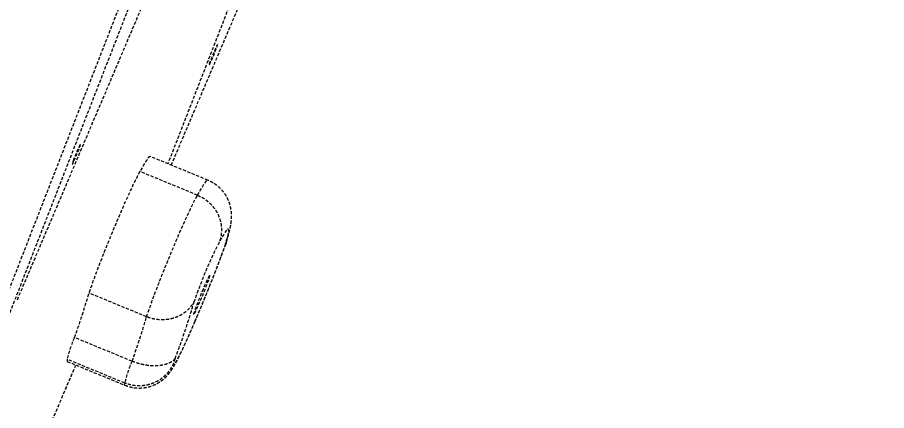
# Model space of a CAD drawing. Header units: millimetres. Extents: x -6061 to 5100, y -3651 to 3328.
# Drawn here: x -1680.3 to -1331.7, y -653.8 to -496 of the extents above; entities that cross this region are included whole.
import ezdxf

# ---------------------------------------------------------------- set-up
doc = ezdxf.new("R2010")
doc.units = ezdxf.units.MM
doc.linetypes.add('HIDDEN', pattern=[1.905, 1.27, -0.635])
for name, color, linetype in [('DIKOM_ОБЪЕКТ', 7, 'Continuous'), ('DIKOM_РАЗМЕР_ЗОНА', 7, 'Continuous'), ('DIKOM_РАЗМЕР_ОБЪЕКТА', 7, 'Continuous')]:
    doc.layers.add(name, color=color, linetype=linetype)
doc.styles.add('style1', font='arialbd.ttf', dxfattribs={"width": 0.8})
doc.dimstyles.new('1-50', dxfattribs={"dimtxt": 300, "dimasz": 200, "dimexe": 100, "dimexo": 0, "dimgap": 100, "dimtad": 1, "dimtxsty": 'style1', "dimcen": 200, "dimclrd": 7, "dimclre": 7, "dimclrt": 7, "dimadec": 1, "dimazin": 2, "dimtfac": 1, "dimtmove": 0, "dimatfit": 2, "dimfxl": 0, "dimlwd": 25, "dimlwe": 18, "dimarcsym": 0})

# ---------------------------------------------------------------- blocks, each defined once
blk = doc.blocks.new('*D0')
at = {"layer": 'Defpoints', "color": 0, "transparency": 16777216}
for p in [(3244.44, 1090.08), (-2954.24, -571.35), (3244.44, -1487.03)]:
    blk.add_point(p, dxfattribs=at)
at = {"layer": 'DIKOM_РАЗМЕР_ОБЪЕКТА', "color": 7, "lineweight": 18, "transparency": 16777216}
for p, q in [((3244.44, 1090.08), (3244.44, -1587.03)), ((-2954.24, -571.35), (-2954.24, -1587.03))]:
    blk.add_line(p, q, dxfattribs=at)
at = {"layer": 'DIKOM_РАЗМЕР_ОБЪЕКТА', "color": 7, "lineweight": 25, "transparency": 16777216}
blk.add_line((-2754.24, -1487.03), (3044.44, -1487.03), dxfattribs=at)
at = {"layer": 'DIKOM_РАЗМЕР_ОБЪЕКТА', "color": 7, "transparency": 16777216}
for points in [[(-2754.24, -1453.69), (-2754.24, -1520.36), (-2954.24, -1487.03)], [(3044.44, -1453.69), (3044.44, -1520.36), (3244.44, -1487.03)]]:
    blk.add_solid(points, dxfattribs=at)
at = {"layer": 'DIKOM_РАЗМЕР_ОБЪЕКТА', "color": 7, "transparency": 16777216, "insert": (279.31, -1118.98), "char_height": 300, "attachment_point": 5, "style": 'style1'}
blk.add_mtext('{\\fArial|b0|i0|c204|p34;\\H1.75x;6200}', dxfattribs=at)
blk = doc.blocks.new('*D1')
at = {"layer": 'Defpoints', "color": 0, "transparency": 16777216}
for p in [(2324.34, 3327.92), (-5419.16, -2822.08), (-1808.64, -2822.08)]:
    blk.add_point(p, dxfattribs=at)
at = {"layer": 'DIKOM_РАЗМЕР_ЗОНА', "color": 7, "lineweight": 18, "transparency": 16777216}
for p, q in [((2324.34, 3327.92), (-5519.16, 3327.92)), ((-1808.64, -2822.08), (-5519.16, -2822.08))]:
    blk.add_line(p, q, dxfattribs=at)
at = {"layer": 'DIKOM_РАЗМЕР_ЗОНА', "color": 7, "lineweight": 25, "transparency": 16777216}
blk.add_line((-5419.16, 3127.92), (-5419.16, -2622.08), dxfattribs=at)
at = {"layer": 'DIKOM_РАЗМЕР_ЗОНА', "color": 7, "transparency": 16777216}
for points in [[(-5452.49, 3127.92), (-5385.83, 3127.92), (-5419.16, 3327.92)], [(-5452.49, -2622.08), (-5385.83, -2622.08), (-5419.16, -2822.08)]]:
    blk.add_solid(points, dxfattribs=at)
at = {"layer": 'DIKOM_РАЗМЕР_ЗОНА', "color": 7, "transparency": 16777216, "insert": (-5787.21, -178.18), "char_height": 300, "attachment_point": 5, "rotation": 90, "style": 'style1'}
blk.add_mtext('{\\fArial|b0|i0|c204|p34;\\H1.75x;6150}', dxfattribs=at)
blk = doc.blocks.new('*D2')
at = {"layer": 'Defpoints', "color": 0, "transparency": 16777216}
for p in [(5097.78, 1174.32), (-4808.91, -571.39), (5097.78, -3550.63)]:
    blk.add_point(p, dxfattribs=at)
at = {"layer": 'DIKOM_РАЗМЕР_ЗОНА', "color": 7, "lineweight": 18, "transparency": 16777216}
for p, q in [((5097.78, 1174.32), (5097.78, -3650.63)), ((-4808.91, -571.39), (-4808.91, -3650.63))]:
    blk.add_line(p, q, dxfattribs=at)
at = {"layer": 'DIKOM_РАЗМЕР_ЗОНА', "color": 7, "lineweight": 25, "transparency": 16777216}
blk.add_line((-4608.91, -3550.63), (4897.78, -3550.63), dxfattribs=at)
at = {"layer": 'DIKOM_РАЗМЕР_ЗОНА', "color": 7, "transparency": 16777216}
for points in [[(-4608.91, -3517.3), (-4608.91, -3583.96), (-4808.91, -3550.63)], [(4897.78, -3517.3), (4897.78, -3583.96), (5097.78, -3550.63)]]:
    blk.add_solid(points, dxfattribs=at)
at = {"layer": 'DIKOM_РАЗМЕР_ЗОНА', "color": 7, "transparency": 16777216, "insert": (864.15, -3182.58), "char_height": 300, "attachment_point": 5, "style": 'style1'}
blk.add_mtext('{\\fArial|b0|i0|c204|p34;\\H1.75x;9900}', dxfattribs=at)
blk = doc.blocks.new('*D3')
at = {"layer": 'Defpoints', "color": 0, "transparency": 16777216}
for p in [(-3174.2, 1527.92), (2804.07, 1527.92), (-2373.39, -1022.08)]:
    blk.add_point(p, dxfattribs=at)
at = {"layer": 'DIKOM_РАЗМЕР_ОБЪЕКТА', "color": 7, "lineweight": 18, "transparency": 16777216}
for p, q in [((2804.07, 1527.92), (-3274.2, 1527.92)), ((-2373.39, -1022.08), (-3274.2, -1022.08))]:
    blk.add_line(p, q, dxfattribs=at)
at = {"layer": 'DIKOM_РАЗМЕР_ОБЪЕКТА', "color": 7, "lineweight": 25, "transparency": 16777216}
blk.add_line((-3174.2, -822.08), (-3174.2, 1327.92), dxfattribs=at)
at = {"layer": 'DIKOM_РАЗМЕР_ОБЪЕКТА', "color": 7, "transparency": 16777216}
for points in [[(-3207.54, 1327.92), (-3140.87, 1327.92), (-3174.2, 1527.92)], [(-3207.54, -822.08), (-3140.87, -822.08), (-3174.2, -1022.08)]]:
    blk.add_solid(points, dxfattribs=at)
at = {"layer": 'DIKOM_РАЗМЕР_ОБЪЕКТА', "color": 7, "transparency": 16777216, "insert": (-3542.25, 166.98), "char_height": 300, "attachment_point": 5, "rotation": 90, "style": 'style1'}
blk.add_mtext('{\\fArial|b0|i0|c204|p34;\\H1.75x;2550}', dxfattribs=at)

msp = doc.modelspace()

# ---------------------------------------------------------------- linework, layer by layer
at = {"layer": 'DIKOM_ОБЪЕКТ', "color": 7, "linetype": 'HIDDEN', "lineweight": 15}
for p, q in [((-1680.255, -609.255), (-1598.769, -417.67)), ((-1581.677, -456.546), (-1619.903, -554.712)), ((-1618.54, -555.274), (-1576.614, -456.722)), ((-1688.412, -617.738), (-1639.232, -491.438)), ((-1635.174, -490.9), (-1684.354, -617.2)), ((-1603.813, -561.339), (-1626.904, -551.829)), ((-1608.009, -567.353), (-1631.099, -557.842)), ((-1628.451, -616.108), (-1651.541, -606.598)), ((-1634.29, -633.955), (-1657.38, -624.444)), ((-1637.22, -642.701), (-1660.31, -633.191)), ((-1660.247, -634.062), (-1637.157, -643.573)), ((-1722.878, -790.796), (-1656.816, -635.475)), ((-1722.869, -790.794), (-1656.809, -635.478))]:
    msp.add_line(p, q, dxfattribs=at)
at = {"layer": 'DIKOM_ОБЪЕКТ', "color": 7, "linetype": 'HIDDEN', "lineweight": 15, "flags": 128}
for points in [[(-1600.009, -507.149), (-1599.962, -506.878), (-1600.054, -506.944), (-1600.278, -507.34), (-1600.617, -508.035), (-1601.042, -508.971), (-1601.519, -510.074), (-1602.009, -511.254), (-1602.474, -512.416), (-1602.874, -513.464), (-1603.178, -514.315), (-1603.361, -514.899), (-1603.409, -515.17), (-1603.317, -515.104), (-1603.092, -514.708), (-1602.754, -514.013), (-1602.329, -513.077), (-1601.852, -511.974), (-1601.361, -510.794), (-1600.897, -509.632), (-1600.496, -508.584), (-1600.192, -507.733), (-1600.009, -507.149)], [(-1657.727, -553.187), (-1658.053, -554.083), (-1658.262, -554.725), (-1658.337, -555.061), (-1658.273, -555.063), (-1658.074, -554.731), (-1657.756, -554.093), (-1657.346, -553.199), (-1656.877, -552.122), (-1656.386, -550.95), (-1655.913, -549.777), (-1655.497, -548.699), (-1655.172, -547.802), (-1654.963, -547.16), (-1654.887, -546.825), (-1654.952, -546.823), (-1655.151, -547.154), (-1655.468, -547.793), (-1655.878, -548.687), (-1656.347, -549.763), (-1656.839, -550.936), (-1657.311, -552.108), (-1657.727, -553.187)], [(-1626.904, -551.829), (-1626.929, -551.82), (-1627.267, -551.935), (-1627.751, -552.41), (-1628.379, -553.243), (-1629.149, -554.43), (-1630.057, -555.966), (-1631.099, -557.842)], [(-1631.099, -557.842), (-1631.626, -558.744), (-1632.274, -559.955), (-1633.034, -561.461), (-1633.898, -563.242), (-1634.854, -565.277), (-1635.891, -567.54), (-1636.995, -570.004), (-1638.154, -572.639), (-1639.353, -575.411), (-1640.578, -578.287), (-1641.812, -581.231), (-1643.042, -584.208), (-1644.251, -587.179), (-1645.425, -590.109), (-1646.549, -592.961), (-1647.61, -595.701), (-1648.595, -598.294), (-1649.49, -600.709), (-1650.286, -602.916), (-1650.973, -604.887), (-1651.541, -606.598)], [(-1608.009, -567.353), (-1606.967, -565.476), (-1606.059, -563.941), (-1605.289, -562.754), (-1604.66, -561.921), (-1604.176, -561.446), (-1603.839, -561.331), (-1603.813, -561.339)], [(-1628.451, -616.108), (-1627.883, -614.397), (-1627.196, -612.426), (-1626.4, -610.22), (-1625.504, -607.805), (-1624.52, -605.212), (-1623.459, -602.472), (-1622.335, -599.62), (-1621.16, -596.69), (-1619.951, -593.718), (-1618.722, -590.742), (-1617.487, -587.798), (-1616.263, -584.922), (-1615.064, -582.149), (-1613.905, -579.515), (-1612.8, -577.051), (-1611.764, -574.787), (-1610.808, -572.752), (-1609.944, -570.971), (-1609.184, -569.466), (-1608.536, -568.255), (-1608.009, -567.353)], [(-1596.879, -587.429), (-1596.335, -585.543), (-1595.925, -583.968), (-1595.653, -582.711), (-1595.518, -581.781), (-1595.523, -581.182), (-1595.667, -580.917), (-1595.949, -580.988), (-1596.368, -581.394), (-1596.921, -582.133), (-1597.606, -583.201), (-1598.419, -584.593), (-1599.355, -586.3)], [(-1609.047, -618.046), (-1607.689, -614.835), (-1606.328, -611.571), (-1604.977, -608.287), (-1603.649, -605.015), (-1602.357, -601.789), (-1601.115, -598.64), (-1599.935, -595.6), (-1598.828, -592.699), (-1597.806, -589.966), (-1596.879, -587.429)], [(-1605.801, -605.07), (-1606.47, -606.66), (-1607.13, -608.273), (-1607.755, -609.845), (-1608.319, -611.309), (-1608.8, -612.608), (-1609.177, -613.686), (-1609.434, -614.501), (-1609.562, -615.018), (-1609.556, -615.217), (-1609.415, -615.089), (-1609.144, -614.641), (-1608.757, -613.889), (-1608.267, -612.865), (-1607.696, -611.611), (-1607.066, -610.177), (-1606.404, -608.624), (-1605.736, -607.014), (-1605.09, -605.413), (-1604.492, -603.887), (-1603.967, -602.499), (-1603.536, -601.304), (-1603.217, -600.353), (-1603.023, -599.684), (-1602.962, -599.324), (-1603.037, -599.288), (-1603.243, -599.577), (-1603.574, -600.181), (-1604.015, -601.073), (-1604.548, -602.218), (-1605.152, -603.569), (-1605.801, -605.07)], [(-1617.595, -634.624), (-1617.662, -635.183), (-1617.591, -635.409), (-1617.381, -635.3), (-1617.035, -634.857), (-1616.559, -634.086), (-1615.957, -632.997), (-1615.238, -631.602), (-1614.41, -629.92), (-1613.484, -627.971), (-1612.472, -625.781), (-1611.386, -623.376), (-1610.239, -620.787), (-1609.047, -618.046)], [(-1660.31, -633.191), (-1660.355, -633.785), (-1660.264, -634.053), (-1660.247, -634.062)], [(-1616.954, -632.878), (-1617.092, -633.203), (-1617.229, -633.538), (-1617.357, -633.861), (-1617.466, -634.15), (-1617.549, -634.384), (-1617.6, -634.548), (-1617.616, -634.63), (-1617.595, -634.624)], [(-1637.157, -643.573), (-1637.174, -643.564), (-1637.265, -643.295), (-1637.22, -642.701)]]:
    msp.add_lwpolyline(points, dxfattribs=at)
at = {"layer": 'DIKOM_ОБЪЕКТ', "color": 7, "linetype": 'HIDDEN', "lineweight": 15}
for centre, radius, start, end in [((-1446.085, -664.87), 172.235, 152.85915, 161.22393), ((-1888.573, -538.929), 246.502, 339.70114, 344.06668), ((-1934.36, -514.273), 338.842, 339.51075, 343.68972), ((-1865.496, -548.435), 246.516, 339.70127, 344.06655), ((-1608.043, -645.835), 53.774, 156.5596, 166.3998), ((-1584.957, -655.345), 53.77, 156.55924, 166.40016)]:
    msp.add_arc(centre, radius, start, end, dxfattribs=at)
for points, knots in [([(-1596.406, -586.167), (-1596.399, -586.144), (-1596.144, -585.308), (-1595.704, -583.768), (-1595.143, -581.617), (-1594.748, -579.785), (-1594.502, -578.198), (-1594.383, -576.912), (-1594.343, -575.719), (-1594.391, -574.418), (-1594.561, -572.986), (-1594.9, -571.423), (-1595.451, -569.763), (-1596.246, -568.066), (-1597.296, -566.408), (-1598.587, -564.858), (-1600.1, -563.477), (-1601.833, -562.254), (-1603.134, -561.656), (-1603.808, -561.346)], [0, 0, 0, 0, 0.0032996, 0.1214871, 0.2462224, 0.3719194, 0.4506662, 0.5008025, 0.5457397, 0.5876224, 0.6289222, 0.6707802, 0.7144016, 0.7597245, 0.8061964, 0.853353, 0.9009022, 0.9486679, 1, 1, 1, 1]), ([(-1608.009, -567.353), (-1607.256, -567.703), (-1605.73, -568.415), (-1603.699, -569.916), (-1601.908, -571.705), (-1600.453, -573.733), (-1599.347, -575.972), (-1598.639, -578.322), (-1598.34, -580.76), (-1598.477, -583.442), (-1598.956, -585.287), (-1599.349, -586.285), (-1599.355, -586.3)], [0, 0, 0, 0, 0.1053876, 0.2138268, 0.3192168, 0.4276507, 0.5331354, 0.6416653, 0.747421, 0.8562214, 0.997849, 1, 1, 1, 1]), ([(-1609.111, -618.242), (-1608.973, -617.918), (-1608.401, -616.574), (-1607.386, -614.162), (-1606.075, -611.01), (-1604.775, -607.844), (-1603.498, -604.692), (-1602.252, -601.58), (-1601.049, -598.532), (-1599.899, -595.572), (-1598.808, -592.719), (-1597.792, -590.009), (-1597.049, -588), (-1596.677, -586.957), (-1596.587, -586.705)], [0, 0, 0, 0, 0.0298107, 0.1235371, 0.2172079, 0.3108403, 0.4044774, 0.4981658, 0.5919515, 0.6859002, 0.7800945, 0.8746492, 0.96973, 1, 1, 1, 1]), ([(-1596.501, -586.139), (-1596.595, -586.569), (-1596.692, -587.01), (-1596.874, -587.419), (-1596.879, -587.429)], [0, 0, 0, 0, 0.9755328, 1, 1, 1, 1]), ([(-1609.155, -609.433), (-1609.16, -609.446), (-1609.572, -610.367), (-1610.488, -611.891), (-1612.249, -613.764), (-1614.13, -615.17), (-1616.279, -616.267), (-1618.596, -617.004), (-1621.06, -617.375), (-1623.554, -617.353), (-1626.066, -616.968), (-1627.649, -616.398), (-1628.451, -616.108)], [0, 0, 0, 0, 0.002045, 0.1451485, 0.2509343, 0.3597557, 0.4650877, 0.5734336, 0.6785529, 0.7867075, 0.8918305, 1, 1, 1, 1]), ([(-1637.142, -643.536), (-1636.744, -643.705), (-1635.691, -644.152), (-1633.897, -644.544), (-1631.854, -644.748), (-1629.876, -644.67), (-1627.998, -644.355), (-1626.245, -643.832), (-1624.642, -643.139), (-1623.21, -642.319), (-1621.968, -641.426), (-1620.927, -640.516), (-1620.072, -639.635), (-1619.368, -638.803), (-1618.768, -638.004), (-1618.21, -637.183), (-1617.607, -636.211), (-1616.907, -634.981), (-1616.099, -633.451), (-1615.211, -631.679), (-1614.276, -629.742), (-1613.278, -627.613), (-1612.211, -625.278), (-1611.105, -622.808), (-1610.07, -620.461), (-1609.396, -618.899), (-1609.113, -618.243)], [0, 0, 0, 0, 0.0242686, 0.06412759, 0.1024724, 0.13944669, 0.17512405, 0.20951336, 0.24257529, 0.27415917, 0.30400308, 0.33181929, 0.35782041, 0.38321155, 0.4098309, 0.43988464, 0.47752473, 0.53195231, 0.59843276, 0.65998578, 0.71857526, 0.78025569, 0.84023369, 0.89927529, 0.95776614, 1, 1, 1, 1]), ([(-1609.162, -618.221), (-1609.116, -618.174), (-1609.064, -618.122), (-1609.048, -618.054), (-1609.047, -618.046)], [0, 0, 0, 0, 0.8907035, 1, 1, 1, 1]), ([(-1616.954, -632.878), (-1616.955, -632.88), (-1617.026, -632.981), (-1617.319, -633.348), (-1618.082, -634.008), (-1619.258, -634.7), (-1620.858, -635.294), (-1622.759, -635.693), (-1624.864, -635.859), (-1627.153, -635.776), (-1629.515, -635.433), (-1631.937, -634.846), (-1633.498, -634.255), (-1634.29, -633.955)], [0, 0, 0, 0, 0.0010798, 0.0812576, 0.1643759, 0.2682221, 0.3751122, 0.4780714, 0.5839564, 0.6864872, 0.7919547, 0.8944816, 1, 1, 1, 1]), ([(-1617.595, -634.624), (-1617.6, -634.637), (-1618.033, -635.676), (-1618.993, -637.409), (-1620.806, -639.536), (-1622.74, -641.163), (-1624.927, -642.436), (-1627.294, -643.334), (-1629.783, -643.818), (-1632.316, -643.884), (-1634.837, -643.548), (-1636.425, -642.983), (-1637.22, -642.701)], [0, 0, 0, 0, 0.0016822, 0.1432349, 0.2504, 0.3575578, 0.4646456, 0.5717349, 0.678797, 0.7858672, 0.8929311, 1, 1, 1, 1])]:
    msp.add_open_spline(points, degree=3, knots=knots, dxfattribs=at)

# ---------------------------------------------------------------- dimensions: what is measured, and where the dimension line sits
at = {"layer": 'DIKOM_РАЗМЕР_ЗОНА'}
dim = msp.add_linear_dim(base=(-5419.159, -2822.077), p1=(2324.34, 3327.923), p2=(-1808.638, -2822.077), angle=90, text='{\\fArial|b0|i0|c204|p34;\\H1.75x;<>}', dimstyle='1-50', dxfattribs=at)
dim.commit()
dim.dimension.update_dxf_attribs({"geometry": '*D1', "text_midpoint": (-5419.159, -178.183), "dimtype": 160})
dim = msp.add_linear_dim(base=(5097.777, -3550.63), p1=(-4808.913, -571.389), p2=(5097.777, 1174.316), text='{\\fArial|b0|i0|c204|p34;\\H1.75x;9900}', dimstyle='1-50', dxfattribs=at)
dim.commit()
dim.dimension.update_dxf_attribs({"geometry": '*D2', "text_midpoint": (864.153, -3550.63), "dimtype": 160})
at = {"layer": 'DIKOM_РАЗМЕР_ОБЪЕКТА'}
dim = msp.add_linear_dim(base=(-3174.204, 1527.923), p1=(-2373.391, -1022.077), p2=(2804.073, 1527.923), angle=90, text='{\\fArial|b0|i0|c204|p34;\\H1.75x;<>}', dimstyle='1-50', dxfattribs=at)
dim.commit()
dim.dimension.update_dxf_attribs({"geometry": '*D3', "text_midpoint": (-3174.204, 166.976), "dimtype": 160})
dim = msp.add_linear_dim(base=(3244.443, -1487.027), p1=(-2954.235, -571.349), p2=(3244.443, 1090.082), text='{\\fArial|b0|i0|c204|p34;\\H1.75x;6200}', dimstyle='1-50', dxfattribs=at)
dim.commit()
dim.dimension.update_dxf_attribs({"geometry": '*D0', "text_midpoint": (279.308, -1487.027), "dimtype": 160})

doc.saveas('drawing.dxf')
